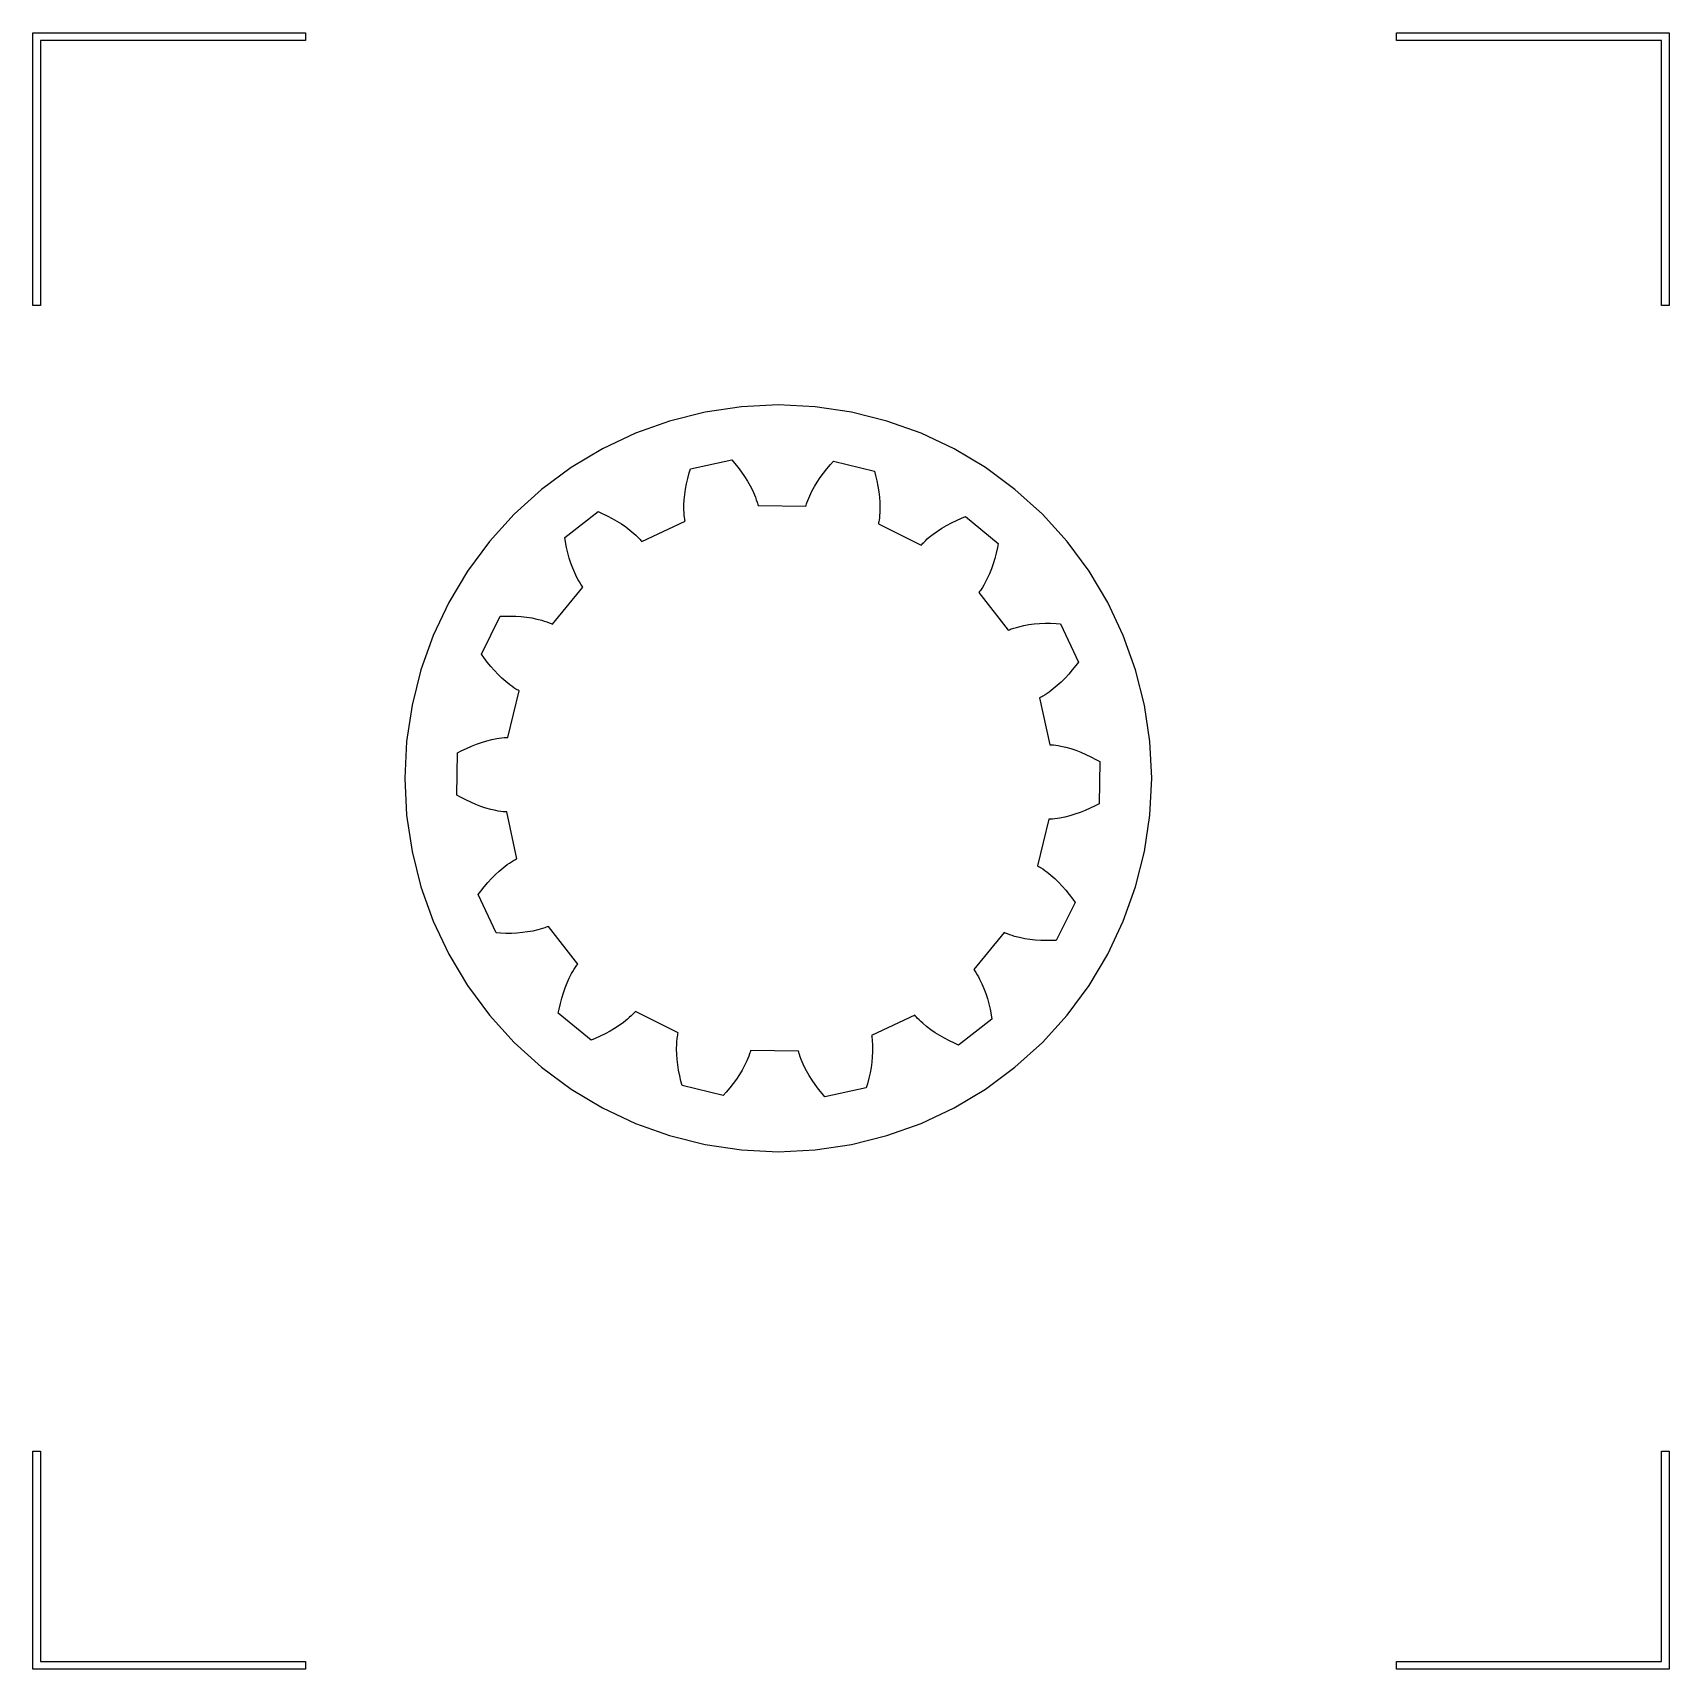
# Model space of a CAD drawing. Extents: x 0 to 6, y 0 to 6.
import ezdxf

# ---------------------------------------------------------------- set-up
doc = ezdxf.new("R2010")
doc.units = 0
doc.layers.add('Layer_1', color=7, linetype='CONTINUOUS')

msp = doc.modelspace()

# ---------------------------------------------------------------- linework, layer by layer
at = {"layer": 'Layer_1', "color": 7}
for points in [[(1.000015, 5.999999), (1.000015, 5.971613), (0.028332, 5.971613), (0.028332, 4.999984), (0, 4.999984), (0, 5.985778), (0, 5.999999), (1.000015, 5.999999), (1.000015, 5.999999)], [(5.999999, 5.999999), (5.999999, 4.999984), (5.971667, 4.999984), (5.971667, 5.971613), (4.999984, 5.971613), (4.999984, 5.999999), (5.999999, 5.999999), (5.999999, 5.999999)], [(0.028332, 0.799979), (0.028332, 0.028332), (1.000015, 0.028332), (1.000015, 0), (0, 0), (0, 0.799979), (0.028332, 0.799979), (0.028332, 0.799979)], [(5.999999, 0.799979), (5.999999, 0), (4.999984, 0), (4.999984, 0.028332), (5.971667, 0.028332), (5.971667, 0.799979), (5.999999, 0.799979), (5.999999, 0.799979)]]:
    msp.add_lwpolyline(points, close=True, dxfattribs=at)
for points in [[(1.765202, 2.298232), (1.865635, 2.207275), (1.973746, 2.127239), (2.08864, 2.058496), (2.209416, 2.001417), (2.335179, 1.956376), (2.465029, 1.923743), (2.59807, 1.90389), (2.733402, 1.89719), (2.868735, 1.90389), (3.001776, 1.923743), (3.131626, 1.956376), (3.257388, 2.001418), (3.378165, 2.058496), (3.493058, 2.127239), (3.60117, 2.207275), (3.701602, 2.298233), (3.792559, 2.398665), (3.872595, 2.506777), (3.941338, 2.62167), (3.998416, 2.742446), (4.043458, 2.868209), (4.076091, 2.998059), (4.095943, 3.131099), (4.102643, 3.266432), (4.095943, 3.401765), (4.076091, 3.534805), (4.043458, 3.664655), (3.998416, 3.790418), (3.941338, 3.911194), (3.872594, 4.026087), (3.792558, 4.134199), (3.701601, 4.234631), (3.601169, 4.325588), (3.493058, 4.405624), (3.378165, 4.474367), (3.257388, 4.531445), (3.131626, 4.576487), (3.001775, 4.60912), (2.868735, 4.628973), (2.733402, 4.635673), (2.59807, 4.628973), (2.465029, 4.60912), (2.335179, 4.576487), (2.209417, 4.531446), (2.08864, 4.474367), (1.973747, 4.405624), (1.865636, 4.325588), (1.765203, 4.234631), (1.674246, 4.134199), (1.59421, 4.026088), (1.525467, 3.911195), (1.468388, 3.790418), (1.423347, 3.664655), (1.390713, 3.534805), (1.370861, 3.401765), (1.364161, 3.266432), (1.370861, 3.131099), (1.390713, 2.998059), (1.423346, 2.868208), (1.468388, 2.742446), (1.525466, 2.621669), (1.594209, 2.506776), (1.674245, 2.398664), (1.765202, 2.298232), (1.765202, 2.298232)], [(1.926948, 2.40518), (1.929942, 2.420631), (1.934486, 2.440785), (1.939699, 2.460486), (1.945525, 2.479677), (1.952049, 2.498336), (1.959158, 2.516352), (1.967016, 2.533779), (1.975624, 2.550513), (1.980169, 2.558586), (1.984953, 2.566418), (1.989951, 2.574035), (1.992598, 2.577698), (1.995271, 2.581386), (1.998024, 2.584887), (1.890408, 2.723671), (1.886292, 2.721854), (1.882123, 2.720143), (1.877899, 2.718539), (1.869239, 2.715545), (1.860471, 2.712925), (1.851516, 2.710439), (1.833206, 2.706296), (1.814334, 2.703035), (1.795143, 2.70063), (1.775415, 2.698972), (1.755394, 2.69809), (1.735025, 2.697929), (1.714363, 2.698544), (1.698646, 2.699453), (1.63313, 2.840349), (1.642539, 2.852966), (1.655396, 2.869191), (1.668628, 2.884667), (1.68218, 2.899396), (1.696132, 2.913349), (1.710434, 2.926528), (1.725055, 2.93885), (1.739998, 2.950211), (1.747643, 2.95545), (1.755341, 2.960474), (1.7632, 2.965125), (1.76713, 2.967345), (1.771113, 2.969455), (1.775203, 2.97146), (1.738395, 3.143148), (1.733905, 3.143363), (1.729387, 3.143603), (1.724924, 3.144004), (1.715835, 3.145073), (1.706773, 3.146436), (1.697632, 3.148148), (1.679321, 3.152343), (1.660931, 3.157583), (1.64254, 3.163731), (1.624096, 3.170841), (1.60568, 3.178727), (1.587289, 3.187441), (1.568898, 3.196903), (1.555132, 3.204574), (1.557217, 3.359984), (1.571197, 3.367228), (1.589801, 3.37621), (1.608433, 3.38447), (1.62709, 3.391847), (1.645722, 3.398397), (1.664326, 3.404064), (1.682796, 3.408794), (1.70124, 3.412537), (1.710355, 3.414007), (1.71947, 3.415102), (1.728585, 3.415931), (1.733077, 3.416199), (1.737593, 3.416386), (1.742057, 3.416413), (1.783435, 3.587112), (1.779484, 3.589202), (1.775588, 3.591401), (1.771653, 3.593667), (1.763955, 3.598586), (1.75639, 3.603797), (1.748882, 3.60928), (1.73426, 3.621014), (1.719926, 3.633678), (1.706022, 3.647253), (1.692465, 3.661549), (1.679283, 3.676648), (1.666506, 3.692526), (1.654077, 3.709072), (1.644962, 3.721876), (1.714274, 3.861007), (1.729991, 3.861488), (1.750707, 3.861515), (1.771075, 3.860873), (1.79107, 3.859431), (1.81069, 3.857239), (1.829855, 3.854324), (1.848593, 3.850502), (1.866796, 3.845877), (1.875645, 3.843232), (1.884386, 3.840318), (1.89294, 3.837058), (1.897112, 3.835349), (1.901229, 3.833586), (1.905291, 3.831659), (2.016622, 3.967476), (2.014001, 3.97111), (2.011381, 3.974798), (2.008897, 3.978569), (2.004085, 3.98632), (1.999487, 3.994232), (1.99513, 4.002438), (1.987032, 4.019413), (1.979627, 4.037028), (1.972997, 4.055257), (1.966984, 4.074103), (1.961691, 4.093402), (1.95704, 4.113236), (1.952976, 4.133551), (1.950438, 4.149028), (2.073209, 4.244268), (2.087591, 4.237906), (2.106195, 4.228978), (2.124265, 4.219516), (2.141667, 4.209546), (2.158426, 4.199093), (2.174385, 4.188108), (2.189647, 4.176587), (2.204028, 4.164505), (2.210905, 4.158231), (2.217511, 4.151899), (2.223843, 4.145293), (2.226886, 4.141921), (2.229807, 4.13848), (2.232633, 4.135052), (2.391867, 4.209122), (2.391064, 4.213505), (2.390316, 4.217943), (2.389674, 4.222433), (2.388739, 4.231495), (2.388043, 4.24069), (2.387669, 4.249938), (2.387722, 4.268703), (2.388738, 4.287789), (2.390637, 4.307169), (2.393416, 4.326681), (2.397025, 4.346382), (2.401382, 4.366296), (2.406568, 4.38629), (2.410978, 4.401393), (2.56294, 4.433977), (2.573103, 4.422008), (2.586067, 4.405836), (2.59823, 4.389504), (2.609537, 4.372958), (2.620122, 4.356278), (2.629718, 4.339411), (2.638512, 4.322437), (2.646237, 4.305303), (2.649658, 4.296695), (2.652787, 4.288062), (2.65562, 4.279402), (2.656903, 4.275072), (2.658079, 4.270688), (2.659094, 4.266303), (2.834713, 4.263951), (2.835863, 4.268309), (2.837145, 4.272638), (2.838536, 4.276916), (2.841583, 4.285523), (2.844924, 4.294103), (2.848639, 4.302576), (2.856818, 4.31947), (2.866042, 4.336231), (2.876091, 4.352803), (2.887078, 4.369243), (2.898865, 4.385413), (2.911482, 4.401452), (2.924848, 4.417223), (2.935379, 4.428932), (3.086352, 4.392311), (3.090388, 4.377101), (3.094985, 4.356946), (3.098862, 4.33698), (3.101909, 4.317145), (3.104208, 4.297526), (3.105571, 4.278146), (3.106078, 4.259087), (3.105597, 4.240268), (3.104983, 4.231047), (3.104074, 4.221851), (3.102817, 4.212843), (3.102069, 4.208352), (3.10124, 4.203942), (3.100278, 4.199558), (3.257479, 4.121265), (3.260393, 4.124606), (3.263413, 4.128001), (3.266539, 4.131291), (3.272981, 4.137679), (3.279743, 4.143907), (3.286774, 4.150029), (3.301476, 4.161683), (3.317007, 4.172777), (3.333365, 4.183308), (3.350312, 4.193359), (3.368035, 4.202849), (3.386318, 4.211776), (3.405189, 4.220222), (3.419704, 4.226236), (3.539884, 4.12771), (3.536916, 4.112232), (3.532346, 4.092105), (3.527133, 4.072404), (3.521306, 4.053212), (3.514837, 4.034554), (3.507701, 4.016511), (3.499814, 3.999109), (3.491235, 3.98235), (3.486663, 3.974303), (3.481879, 3.966472), (3.476853, 3.958827), (3.474261, 3.955164), (3.471563, 3.951502), (3.468808, 3.948), (3.576425, 3.809217), (3.580542, 3.811034), (3.584738, 3.812718), (3.588934, 3.814349), (3.597541, 3.81729), (3.606362, 3.819963), (3.615317, 3.822449), (3.633654, 3.826565), (3.652526, 3.829826), (3.671745, 3.832259), (3.691445, 3.833889), (3.711439, 3.834799), (3.731835, 3.834932), (3.752496, 3.83437), (3.768214, 3.833408), (3.833757, 3.692486), (3.824321, 3.679896), (3.811464, 3.663724), (3.798206, 3.648221), (3.784626, 3.633413), (3.770726, 3.619512), (3.756425, 3.606334), (3.741778, 3.594038), (3.726835, 3.582677), (3.719218, 3.577411), (3.711521, 3.572385), (3.703634, 3.56776), (3.699705, 3.565542), (3.695722, 3.563431), (3.691659, 3.561454), (3.728466, 3.389764), (3.73293, 3.389523), (3.737475, 3.389257), (3.741939, 3.388909), (3.751, 3.387813), (3.760088, 3.386423), (3.769203, 3.384739), (3.787541, 3.380516), (3.805904, 3.375303), (3.824295, 3.369155), (3.842739, 3.362046), (3.861182, 3.354133), (3.8796, 3.345446), (3.897963, 3.335956), (3.911703, 3.328312), (3.909619, 3.172902), (3.895691, 3.165657), (3.877034, 3.156677), (3.858402, 3.148416), (3.839772, 3.141012), (3.821113, 3.134489), (3.80259, 3.128797), (3.784066, 3.124065), (3.765649, 3.12035), (3.75648, 3.118879), (3.747391, 3.117756), (3.738277, 3.116928), (3.733759, 3.116687), (3.729242, 3.116501), (3.724804, 3.116447), (3.6834, 2.945774), (3.687351, 2.943684), (3.691273, 2.941459), (3.695209, 2.939193), (3.702906, 2.934274), (3.710445, 2.929089), (3.717954, 2.923606), (3.732602, 2.911898), (3.746907, 2.899153), (3.760811, 2.885632), (3.774368, 2.871335), (3.787551, 2.856237), (3.800354, 2.840332), (3.812783, 2.823839), (3.821898, 2.810982), (3.75256, 2.671878), (3.736842, 2.671342), (3.716154, 2.671343), (3.695784, 2.672038), (3.675763, 2.673454), (3.656198, 2.675647), (3.636979, 2.67856), (3.618266, 2.682355), (3.600037, 2.687007), (3.591189, 2.689653), (3.582448, 2.692567), (3.573921, 2.695801), (3.569749, 2.697509), (3.565605, 2.699299), (3.56157, 2.701199), (3.450238, 2.565382), (3.452887, 2.561775), (3.455453, 2.558087), (3.457937, 2.554316), (3.462775, 2.546591), (3.467373, 2.538626), (3.471702, 2.530445), (3.479802, 2.513472), (3.487207, 2.495857), (3.493889, 2.477627), (3.49985, 2.458782), (3.50517, 2.439456), (3.509821, 2.419622), (3.513856, 2.399333), (3.516449, 2.383856), (3.393651, 2.28859), (3.379269, 2.295005), (3.360639, 2.303907), (3.342569, 2.313369), (3.325194, 2.323312), (3.308434, 2.333817), (3.292449, 2.344777), (3.277186, 2.356298), (3.262832, 2.368353), (3.255969, 2.374641), (3.249337, 2.381), (3.243005, 2.387605), (3.239961, 2.390977), (3.237067, 2.394391), (3.234214, 2.397847), (3.075008, 2.323804), (3.075836, 2.319392), (3.076531, 2.314955), (3.077226, 2.310464), (3.078135, 2.301376), (3.078804, 2.292209), (3.079177, 2.282959), (3.079151, 2.264167), (3.078162, 2.245109), (3.076238, 2.225757), (3.073431, 2.206217), (3.069849, 2.186489), (3.065491, 2.166628), (3.060307, 2.146582), (3.055923, 2.131452), (2.90396, 2.09892), (2.893743, 2.11089), (2.880805, 2.127035), (2.868616, 2.143393), (2.857309, 2.159939), (2.846777, 2.176619), (2.837102, 2.19346), (2.82836, 2.210487), (2.820635, 2.22762), (2.817213, 2.236174), (2.814059, 2.244835), (2.811226, 2.253496), (2.809943, 2.257825), (2.808793, 2.262183), (2.807752, 2.266594), (2.632133, 2.268946), (2.630983, 2.264589), (2.6297, 2.260258), (2.628337, 2.255955), (2.625263, 2.247374), (2.621922, 2.238794), (2.618207, 2.230321), (2.610054, 2.213401), (2.600831, 2.19664), (2.590755, 2.180094), (2.579768, 2.163655), (2.568006, 2.147456), (2.555391, 2.131419), (2.542051, 2.115621), (2.53152, 2.103913), (2.380467, 2.140507), (2.376484, 2.15577), (2.371859, 2.175951), (2.36801, 2.195892), (2.364964, 2.21578), (2.362664, 2.235346), (2.361301, 2.254725), (2.36082, 2.273811), (2.361247, 2.292629), (2.361889, 2.301824), (2.362799, 2.31102), (2.364055, 2.320028), (2.364803, 2.324519), (2.365632, 2.328929), (2.366594, 2.333313), (2.209392, 2.411659), (2.206453, 2.408237), (2.203459, 2.404869), (2.200306, 2.401607), (2.193864, 2.395219), (2.187101, 2.38899), (2.180072, 2.382869), (2.16537, 2.371215), (2.149865, 2.360094), (2.133534, 2.349536), (2.116534, 2.339539), (2.098811, 2.330049), (2.080554, 2.321095), (2.061657, 2.312676), (2.047142, 2.306661), (1.926961, 2.405188), (1.926948, 2.40518)]]:
    msp.add_lwpolyline(points, dxfattribs=at)

doc.saveas('drawing.dxf')
